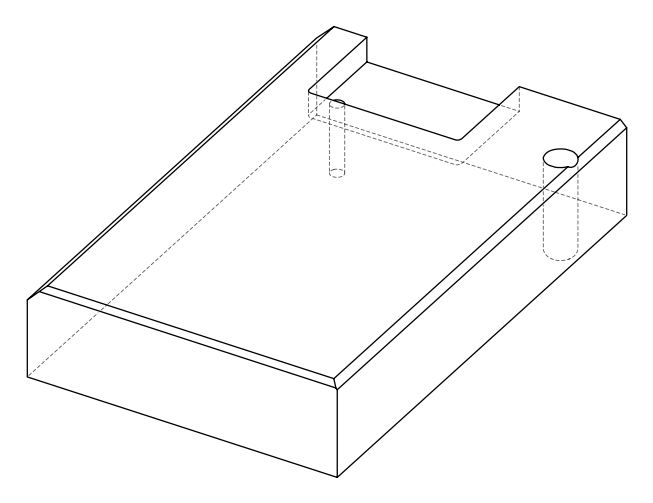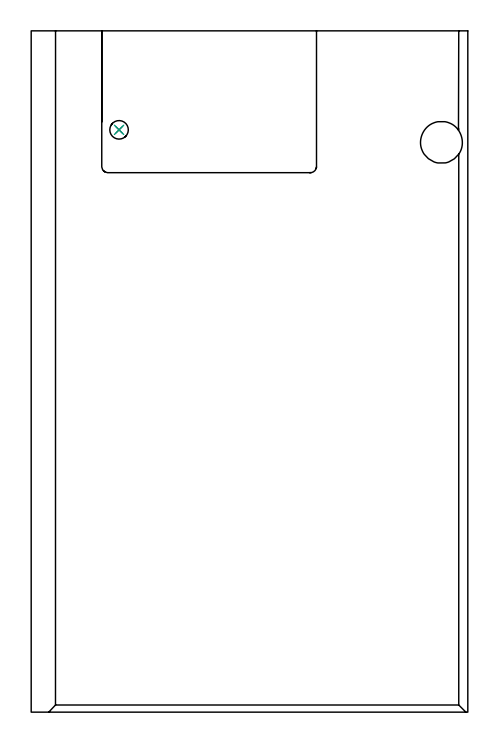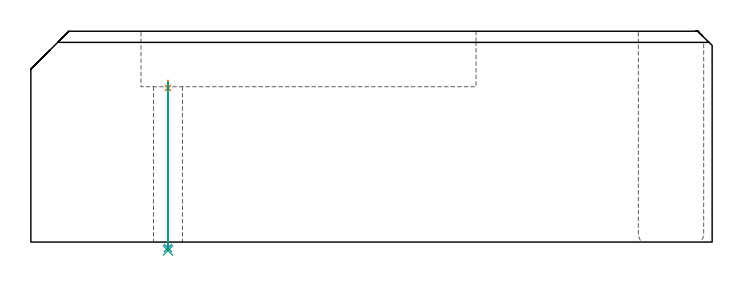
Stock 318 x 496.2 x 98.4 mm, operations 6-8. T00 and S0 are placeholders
(PLAN: 8 operations, 5 tool changes, 173.3 min)
(1 AREA_MILL | FG_CHAMFER_SURFACE | UGT0205_001 | 4.98 min | 4173 mm3)
(2 AREA_MILL_1 | FG_CHAMFER_SURFACE_1 | UGT0205_001 | 12.06 min | 10744 mm3)
(3 AREA_MILL_2 | FG_CHAMFER_SURFACE_2 | UGT0205_001 | 27.97 min | 77639 mm3)
(4 MILL_SLOT | SLOT_PARTIAL_RECTANGULAR | NXT0201_009 | Follow Part, ap 2, ae 75% | 123.13 min | 418203 mm3)
(5 MILL_THROUGH_HOLE_FROM_SOLID_MATERIAL | STEP1HOLE | NXT0201_007 | Circular | 4.46 min | 71501 mm3)
(6 SPOT_DRILL | STEP1HOLE_1 | NXT0321_9005460120000 | 0.04 min | 5 mm3)
(7 DRILL_THROUGH_HOLE_INTO_CENTER | STEP1HOLE_1 | NXT0301_042 | 0.32 min | 2831 mm3)
(8 DRILL_TO_ENLARGE_THROUGH_HOLE | STEP1HOLE_1 | NXT0301_102 | 0.32 min | 7514 mm3)
(TOOL UGT0205_001 | Chamfer Mill 20 x 3 x 45 deg. | D20 FL50 Z2)
(TOOL NXT0201_009 | ENDMILL 8mm [2P460-0800-NA 1630] | D8 FL26 Z6)
(TOOL NXT0201_007 | ENDMILL 25mm [R216.25-25050GCK54P 1620] | D25 R3 FL54 Z5)
(TOOL NXT0321_9005460120000 | NC Spot Drill, 142deg, 12mm, Carbide, Uncoated | D12 PA142 FL30 Z2)
(TOOL NXT0301_042 | Carbide Drill 7.1mm [860.1-0710-057A1-MM 2214] | D7.1 PA140 FL85 Z2)
(TOOL NXT0301_102 | Carbide Drill 13.5mm [860.1-1350-108A1-MM 2214] | D13.5 PA140 FL123 Z2)
(OP 6 SPOT_DRILL)
G17 G21 G94 G90
T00 M6
G54
G17 G0 G90 X64. Y424.1 S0 M3
G43 Z108.4 H0
G94 G81 G98 Z71.91 F250. R75.5
G80
M5
M2
(OP 7 DRILL_THROUGH_HOLE_INTO_CENTER)
G17 G21 G94 G90
T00 M6
G54
G17 G0 G90 X64. Y424.1 S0 M3
G43 Z108.4 H1
G94 G73 G98 Z-2.792 F250. Q6.845 R74.5
G80
M5
M2
(OP 8 DRILL_TO_ENLARGE_THROUGH_HOLE)
G17 G21 G94 G90
T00 M6
G54
G17 G0 G90 X64. Y424.1 S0 M3
G43 Z108.4 H1
G94 G73 G98 Z-3.957 F250. Q12.743 R74.5
G80
M5
M2
